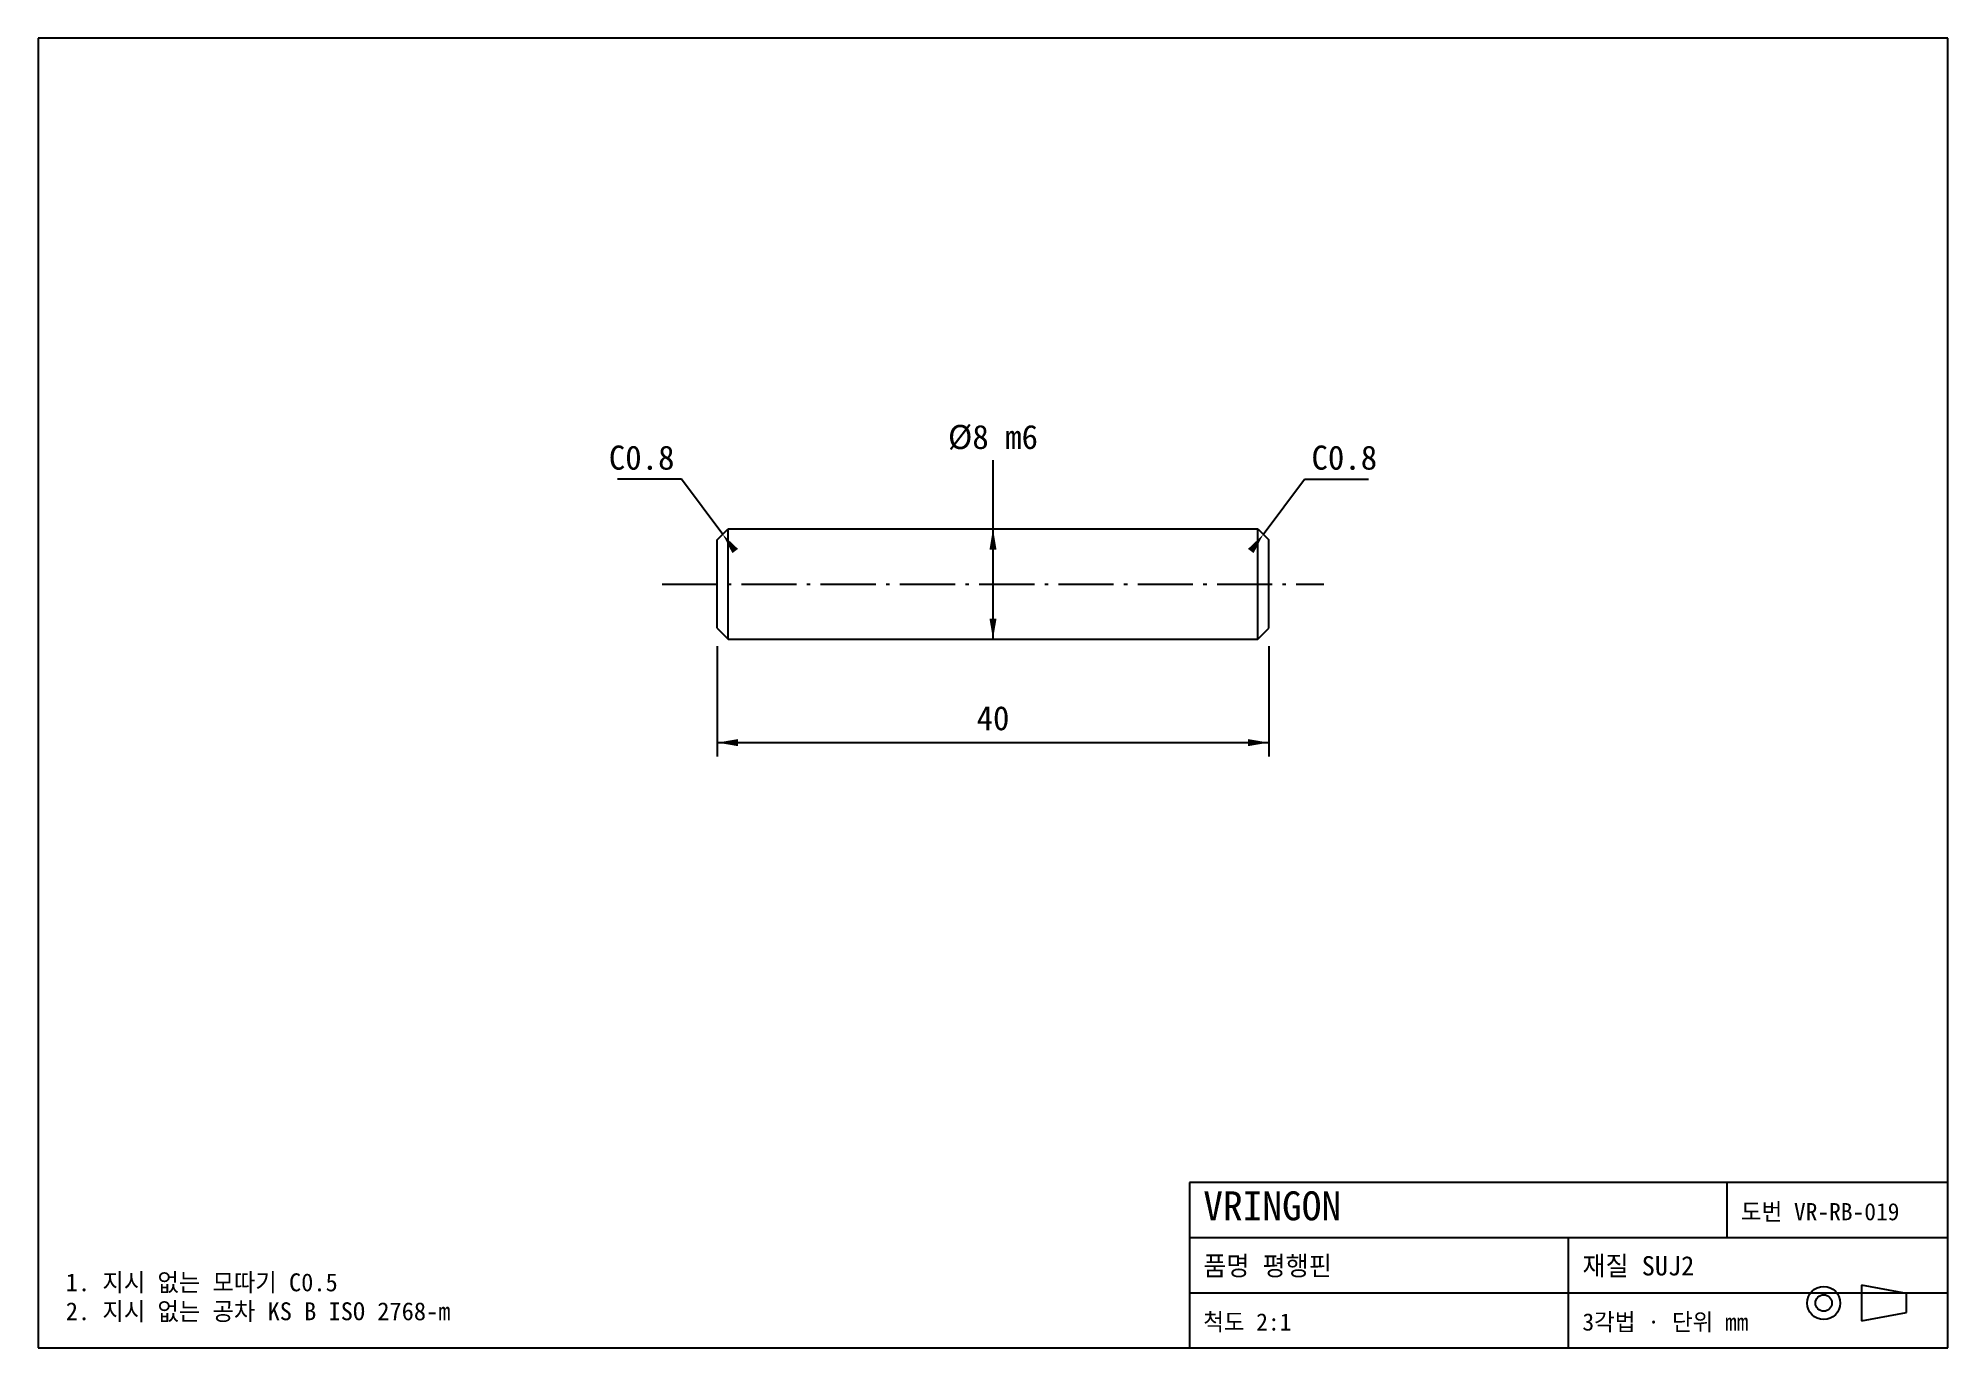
# Model space of a CAD drawing. Header units: millimetres. Extents: x 10 to 287, y 10 to 200.
import ezdxf
from ezdxf.enums import TextEntityAlignment as Align

# ---------------------------------------------------------------- set-up
doc = ezdxf.new("R2010")
doc.units = ezdxf.units.MM
doc.linetypes.add('CENTER', pattern=[11.5, 8, -1.5, 0.5, -1.5])
for name, color, linetype in [('CENTER', 1, 'CENTER'), ('DIM', 3, 'CONTINUOUS'), ('FRAME', 7, 'CONTINUOUS'), ('OUTLINE', 7, 'CONTINUOUS'), ('TEXT', 7, 'CONTINUOUS')]:
    doc.layers.add(name, color=color, linetype=linetype)

msp = doc.modelspace()

# ---------------------------------------------------------------- linework, layer by layer
at = {"layer": 'CENTER'}
msp.add_line((100.5, 120.8), (196.5, 120.8), dxfattribs=at)
at = {"layer": 'DIM'}
for p, q in [((148.5, 112.8), (148.5, 138.8)), ((103.3, 136), (94.02, 136)), ((109.3, 128), (103.3, 136)), ((187.7, 128), (193.7, 136)), ((193.7, 136), (202.98, 136)), ((108.5, 111.8), (108.5, 95.8)), ((188.5, 111.8), (188.5, 95.8)), ((108.5, 97.8), (188.5, 97.8))]:
    msp.add_line(p, q, dxfattribs=at)
for points in [[(109.3, 128), (111.508, 125.906), (110.692, 125.294)], [(148.5, 128.8), (149.01, 125.8), (147.99, 125.8)], [(187.7, 128), (186.308, 125.294), (185.492, 125.906)], [(148.5, 112.8), (147.99, 115.8), (149.01, 115.8)], [(108.5, 97.8), (111.5, 98.31), (111.5, 97.29)], [(188.5, 97.8), (185.5, 97.29), (185.5, 98.31)]]:
    msp.add_solid(points, dxfattribs=at)
at = {"layer": 'FRAME'}
for p, q in [((287, 200), (10, 200)), ((10, 200), (10, 10)), ((287, 10), (287, 200)), ((287, 34), (177, 34)), ((177, 34), (177, 10)), ((255, 26), (255, 34)), ((287, 10), (287, 34)), ((177, 26), (287, 26)), ((232, 10), (232, 26)), ((177, 18), (287, 18)), ((281, 17.9), (274.5, 19.1)), ((274.5, 19.1), (274.5, 13.9)), ((281, 15.1), (281, 17.9)), ((274.5, 13.9), (281, 15.1)), ((10, 10), (287, 10)), ((177, 10), (287, 10))]:
    msp.add_line(p, q, dxfattribs=at)
for radius in [2.4, 1.2]:
    msp.add_circle((269, 16.5), radius, dxfattribs=at)
at = {"layer": 'OUTLINE'}
for p, q in [((108.5, 127.2), (110.1, 128.8)), ((110.1, 128.8), (186.9, 128.8)), ((110.1, 112.8), (110.1, 128.8)), ((186.9, 128.8), (188.5, 127.2)), ((186.9, 112.8), (186.9, 128.8)), ((186.9, 112.8), (186.9, 128.8)), ((108.5, 114.4), (108.5, 127.2)), ((188.5, 114.4), (188.5, 127.2)), ((108.5, 114.4), (110.1, 112.8)), ((186.9, 112.8), (188.5, 114.4)), ((110.1, 112.8), (186.9, 112.8))]:
    msp.add_line(p, q, dxfattribs=at)

# ---------------------------------------------------------------- texts
at = {"layer": 'TEXT'}
for s, p in [('%%c8 m6', (148.5, 140.4)), ('40', (148.5, 99.6))]:
    msp.add_text(s, height=3.5, dxfattribs=at).set_placement(p, align=Align.CENTER)
msp.add_text('C0.8', height=3.5, dxfattribs=at).set_placement((102.3, 137.4), align=Align.RIGHT)
for s, height, p in [('C0.8', 3.5, (194.7, 137.4)), ('VRINGON', 4.2, (179, 28.5)), ('도번 VR-RB-019', 2.5, (257, 28.5)), ('품명 평행핀', 2.8, (179, 20.5)), ('재질 SUJ2', 2.8, (234, 20.5)), ('1. 지시 없는 모따기 C0.5', 2.6, (14, 18.2)), ('2. 지시 없는 공차 KS B ISO 2768-m', 2.6, (14, 14)), ('척도 2:1', 2.5, (179, 12.5)), ('3각법 · 단위 mm', 2.5, (234, 12.5))]:
    msp.add_text(s, height=height, dxfattribs=at).set_placement(p)

doc.saveas('drawing.dxf')
